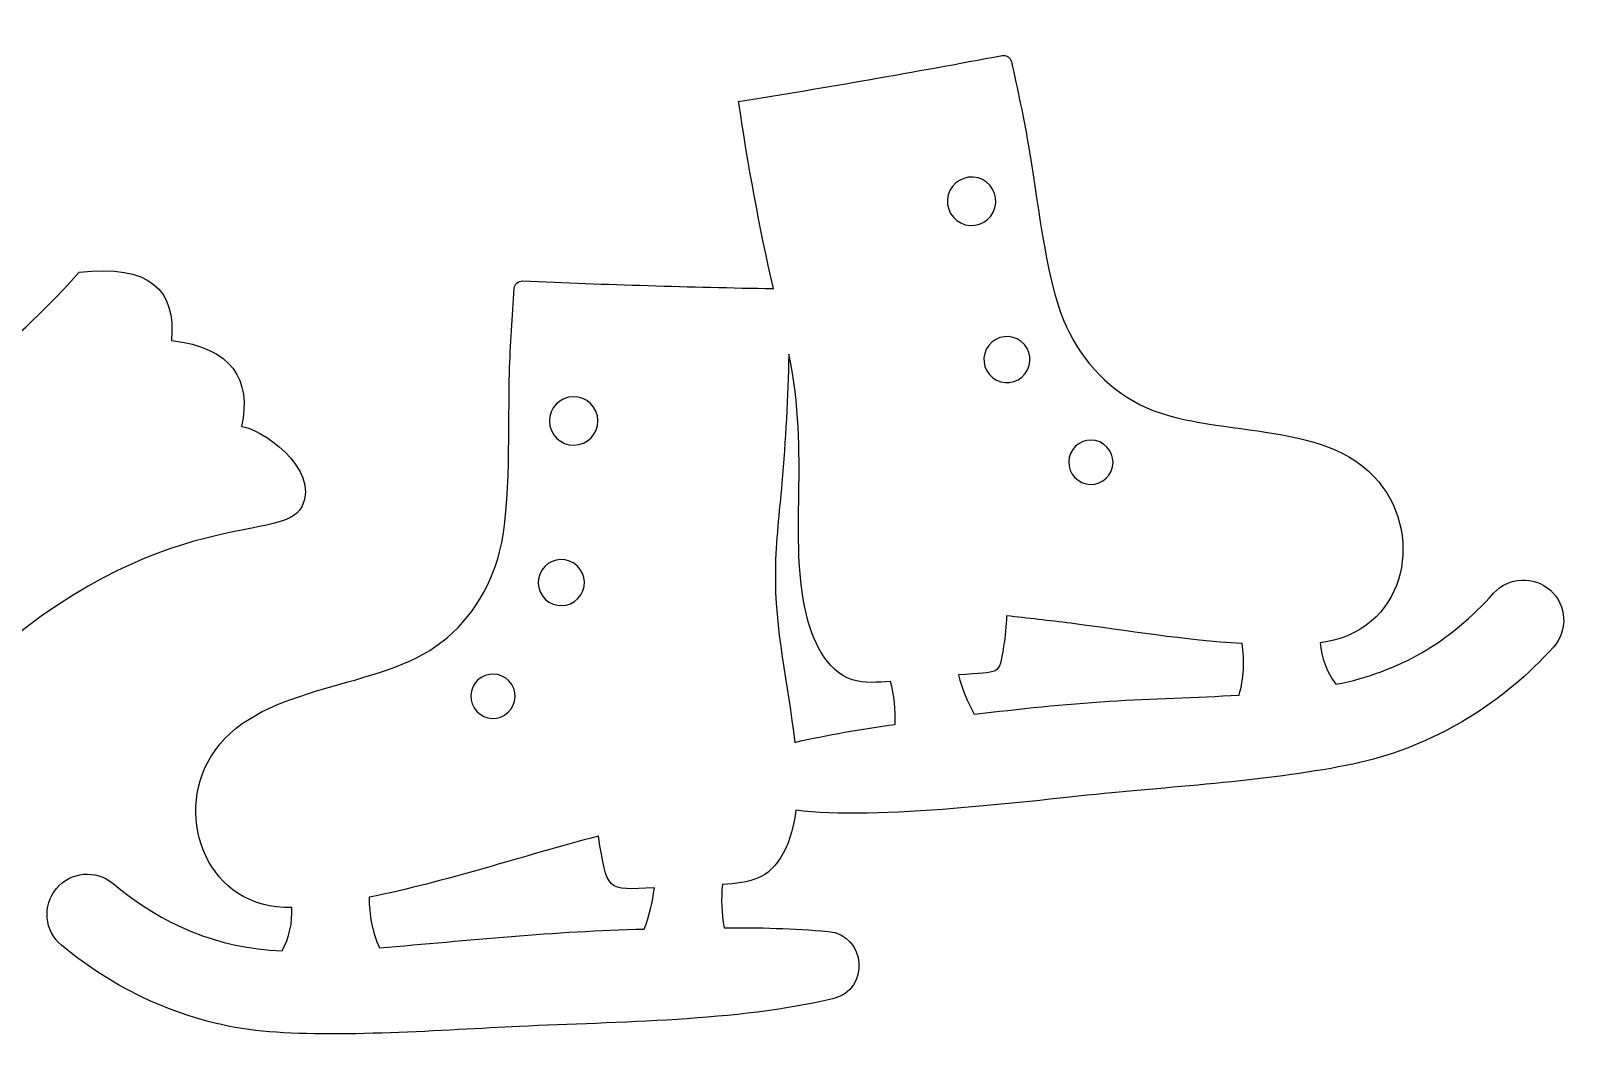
# Model space of a CAD drawing. Header units: centimetres. Extents: x -1 to 124, y -94 to 8.
# Drawn here: x 85.47 to 101.19, y -17.62 to -7.33 of the extents above; entities that cross this region are included whole.
import ezdxf

# ---------------------------------------------------------------- set-up
doc = ezdxf.new("R2010")
doc.units = ezdxf.units.CM
doc.header["$MEASUREMENT"] = 0
doc.layers.add('layer 1', color=7, linetype='Continuous')

msp = doc.modelspace()

# ---------------------------------------------------------------- linework, layer by layer
at = {"layer": 'layer 1', "color": 250}
for points, knots in [([(72.95117, -11.45234), (72.95117, -11.60527), (73.33714, -11.739), (73.91391, -11.81286), (73.91391, -11.81286), (74.31969, -13.07234), (75.3303, -17.58863), (78.91364, -17.57976), (78.91364, -17.57976), (81.72678, -17.5709), (82.70644, -16.00598), (84.69566, -14.05951), (84.69566, -14.05951), (86.68489, -12.11302), (88.0421, -12.59074), (88.24278, -12.19368), (88.24278, -12.19368), (88.44348, -11.7966), (87.79394, -11.37581), (87.62768, -11.37352), (87.62768, -11.37352), (87.72814, -10.88971), (87.5343, -10.57046), (86.91006, -10.49187), (86.91006, -10.49187), (86.95862, -9.98113), (86.69261, -9.71164), (85.96689, -9.79474), (85.96689, -9.79474), (85.36043, -10.48654), (84.61158, -11.08745), (83.69098, -11.57857), (83.69098, -11.57857), (83.06424, -11.86567), (82.46849, -12.04976), (81.92767, -12.05015), (81.92767, -12.05015), (82.4686, -11.67379), (83.36657, -11.32311), (82.99387, -10.88144), (82.99387, -10.88144), (83.70637, -10.36331), (85.01306, -9.86436), (84.3676, -9.30266), (84.3676, -9.30266), (84.77843, -8.79323), (85.78758, -8.0787), (85.10574, -7.70339), (85.10574, -7.70339), (84.42389, -7.32806), (81.46621, -7.85675), (80.26688, -8.62604), (80.26688, -8.62604), (79.06756, -9.39534), (78.71949, -9.88149), (78.03199, -10.96346), (78.03199, -10.96346), (77.97875, -10.96459), (77.92555, -10.9658), (77.87237, -10.96699), (77.87237, -10.96699), (77.71214, -10.08594), (76.91511, -9.41628), (75.956, -9.41628), (75.956, -9.41628), (74.95655, -9.41628), (74.13309, -10.14342), (74.0228, -11.07913), (74.0228, -11.07913), (73.3862, -11.14923), (72.95117, -11.29026), (72.95117, -11.45234)], [0, 0, 0, 0, 0.05263158, 0.05263158, 0.05263158, 0.05263158, 0.10526316, 0.10526316, 0.10526316, 0.10526316, 0.15789474, 0.15789474, 0.15789474, 0.15789474, 0.21052632, 0.21052632, 0.21052632, 0.21052632, 0.26315789, 0.26315789, 0.26315789, 0.26315789, 0.31578947, 0.31578947, 0.31578947, 0.31578947, 0.36842105, 0.36842105, 0.36842105, 0.36842105, 0.42105263, 0.42105263, 0.42105263, 0.42105263, 0.47368421, 0.47368421, 0.47368421, 0.47368421, 0.52631579, 0.52631579, 0.52631579, 0.52631579, 0.57894737, 0.57894737, 0.57894737, 0.57894737, 0.63157895, 0.63157895, 0.63157895, 0.63157895, 0.68421053, 0.68421053, 0.68421053, 0.68421053, 0.73684211, 0.73684211, 0.73684211, 0.73684211, 0.78947368, 0.78947368, 0.78947368, 0.78947368, 0.84210526, 0.84210526, 0.84210526, 0.84210526, 0.89473684, 0.89473684, 0.89473684, 0.89473684, 1, 1, 1, 1]), ([(99.2511, -11.93924), (98.69967, -11.26996), (97.53104, -11.51097), (96.81155, -11.14934), (96.81155, -11.14934), (96.45554, -10.9704), (96.18049, -10.65261), (96.02888, -10.28636), (96.02888, -10.28636), (95.84056, -9.83146), (95.75643, -8.98882), (95.66786, -8.48863), (95.66786, -8.48863), (95.61784, -8.20623), (95.55857, -7.92502), (95.49647, -7.6447), (95.49647, -7.6447), (95.48679, -7.60106), (95.44426, -7.57295), (95.40032, -7.58122), (95.40032, -7.58122), (94.5048, -7.74968), (93.60703, -7.90644), (92.70745, -8.05171), (92.70745, -8.05171), (92.80357, -8.69261), (92.91645, -9.3321), (93.06408, -9.96332), (93.06408, -9.96332), (92.2094, -9.94764), (91.3549, -9.92162), (90.50084, -9.8853), (90.50084, -9.8853), (90.45617, -9.8834), (90.41808, -9.91729), (90.41475, -9.96187), (90.41475, -9.96187), (90.3933, -10.2482), (90.37481, -10.53498), (90.36567, -10.82163), (90.36567, -10.82163), (90.34948, -11.32937), (90.38656, -12.17529), (90.26517, -12.65249), (90.26517, -12.65249), (90.16745, -13.03668), (89.94063, -13.39049), (89.61382, -13.61844), (89.61382, -13.61844), (88.95326, -14.07919), (87.76223, -14.0076), (87.31213, -14.74879), (87.31213, -14.74879), (86.93614, -15.36792), (87.27511, -16.30997), (88.14133, -16.28821), (88.14133, -16.28821), (88.14861, -16.44224), (88.11647, -16.59668), (88.04157, -16.7321), (88.04157, -16.7321), (87.37938, -16.70077), (86.82449, -16.46866), (86.31342, -16.04229), (86.31342, -16.04229), (86.1392, -15.89698), (85.88019, -15.92031), (85.73479, -16.09445), (85.73479, -16.09445), (85.58936, -16.26857), (85.61256, -16.52762), (85.78662, -16.67312), (85.78662, -16.67312), (86.36596, -17.15737), (87.08823, -17.47706), (87.8418, -17.55152), (87.8418, -17.55152), (88.57269, -17.62373), (89.71975, -17.53887), (90.46523, -17.50321), (90.46523, -17.50321), (91.47143, -17.45507), (92.69371, -17.45329), (93.67228, -17.22067), (93.67228, -17.22067), (94.05394, -17.12995), (94.01277, -16.56611), (93.62195, -16.53184), (93.62195, -16.53184), (93.26875, -16.50088), (92.91489, -16.49219), (92.56023, -16.49419), (92.56023, -16.49419), (92.53308, -16.34876), (92.52696, -16.1995), (92.54192, -16.05236), (92.54192, -16.05236), (92.82279, -16.032), (93.01154, -16.00878), (93.1633, -15.73294), (93.1633, -15.73294), (93.23887, -15.59557), (93.27437, -15.44484), (93.29187, -15.29238), (93.29187, -15.29238), (94.10379, -15.40557), (95.70299, -15.19457), (96.52385, -15.1159), (96.52385, -15.1159), (97.27936, -15.04349), (98.40056, -14.96815), (99.12727, -14.78893), (99.12727, -14.78893), (99.86249, -14.6076), (100.5317, -14.18797), (101.03589, -13.62594), (101.03589, -13.62594), (101.18737, -13.45705), (101.17335, -13.19737), (101.00455, -13.04578), (101.00455, -13.04578), (100.83573, -12.89421), (100.57603, -12.90812), (100.42436, -13.07683), (100.42436, -13.07683), (99.97955, -13.57187), (99.46335, -13.8808), (98.81249, -14.00644), (98.81249, -14.00644), (98.71901, -13.88313), (98.66513, -13.73483), (98.65032, -13.58135), (98.65032, -13.58135), (99.51245, -13.47902), (99.72414, -12.5134), (99.2511, -11.93924)], [0, 0, 0, 0, 0.02857143, 0.02857143, 0.02857143, 0.02857143, 0.05714286, 0.05714286, 0.05714286, 0.05714286, 0.08571429, 0.08571429, 0.08571429, 0.08571429, 0.11428571, 0.11428571, 0.11428571, 0.11428571, 0.14285714, 0.14285714, 0.14285714, 0.14285714, 0.17142857, 0.17142857, 0.17142857, 0.17142857, 0.2, 0.2, 0.2, 0.2, 0.22857143, 0.22857143, 0.22857143, 0.22857143, 0.25714286, 0.25714286, 0.25714286, 0.25714286, 0.28571429, 0.28571429, 0.28571429, 0.28571429, 0.31428571, 0.31428571, 0.31428571, 0.31428571, 0.34285714, 0.34285714, 0.34285714, 0.34285714, 0.37142857, 0.37142857, 0.37142857, 0.37142857, 0.4, 0.4, 0.4, 0.4, 0.42857143, 0.42857143, 0.42857143, 0.42857143, 0.45714286, 0.45714286, 0.45714286, 0.45714286, 0.48571429, 0.48571429, 0.48571429, 0.48571429, 0.51428571, 0.51428571, 0.51428571, 0.51428571, 0.54285714, 0.54285714, 0.54285714, 0.54285714, 0.57142857, 0.57142857, 0.57142857, 0.57142857, 0.6, 0.6, 0.6, 0.6, 0.62857143, 0.62857143, 0.62857143, 0.62857143, 0.65714286, 0.65714286, 0.65714286, 0.65714286, 0.68571429, 0.68571429, 0.68571429, 0.68571429, 0.71428571, 0.71428571, 0.71428571, 0.71428571, 0.74285714, 0.74285714, 0.74285714, 0.74285714, 0.77142857, 0.77142857, 0.77142857, 0.77142857, 0.8, 0.8, 0.8, 0.8, 0.82857143, 0.82857143, 0.82857143, 0.82857143, 0.85714286, 0.85714286, 0.85714286, 0.85714286, 0.88571429, 0.88571429, 0.88571429, 0.88571429, 0.91428571, 0.91428571, 0.91428571, 0.91428571, 0.94285714, 0.94285714, 0.94285714, 0.94285714, 1, 1, 1, 1]), ([(95.07283, -9.31812), (94.93629, -9.30913), (94.8329, -9.19113), (94.84193, -9.05459), (94.84193, -9.05459), (94.85093, -8.91805), (94.96892, -8.81465), (95.10546, -8.82365), (95.10546, -8.82365), (95.24201, -8.83265), (95.34539, -8.95065), (95.3364, -9.08719), (95.3364, -9.08719), (95.32737, -9.22374), (95.20938, -9.32713), (95.07283, -9.31812)], [0, 0, 0, 0, 0.2, 0.2, 0.2, 0.2, 0.4, 0.4, 0.4, 0.4, 0.6, 0.6, 0.6, 0.6, 1, 1, 1, 1]), ([(95.62844, -10.53477), (95.71314, -10.63334), (95.70186, -10.78188), (95.6033, -10.86655), (95.6033, -10.86655), (95.50473, -10.95124), (95.35614, -10.93996), (95.27149, -10.84139), (95.27149, -10.84139), (95.18679, -10.74282), (95.19807, -10.59427), (95.29664, -10.50958), (95.29664, -10.50958), (95.39523, -10.42492), (95.54379, -10.43617), (95.62844, -10.53477)], [0, 0, 0, 0, 0.2, 0.2, 0.2, 0.2, 0.4, 0.4, 0.4, 0.4, 0.6, 0.6, 0.6, 0.6, 1, 1, 1, 1]), ([(93.39722, -13.27872), (93.45765, -13.53483), (93.59334, -13.86902), (93.86814, -13.96), (93.86814, -13.96), (93.98925, -14.00009), (94.13443, -13.98558), (94.26121, -13.97661), (94.26121, -13.97661), (94.29701, -14.12009), (94.31233, -14.26873), (94.30617, -14.41652), (94.30617, -14.41652), (93.96191, -14.46421), (93.61974, -14.52179), (93.28136, -14.60064), (93.28136, -14.60064), (93.21378, -14.00208), (93.07317, -13.45351), (93.08319, -12.84144), (93.08319, -12.84144), (93.08807, -12.54381), (93.12324, -12.24756), (93.14975, -11.95081), (93.14975, -11.95081), (93.1889, -11.51248), (93.20916, -11.07311), (93.2215, -10.63353), (93.2215, -10.63353), (93.43929, -11.67588), (93.21615, -12.51202), (93.39722, -13.27872)], [0, 0, 0, 0, 0.11111111, 0.11111111, 0.11111111, 0.11111111, 0.22222222, 0.22222222, 0.22222222, 0.22222222, 0.33333333, 0.33333333, 0.33333333, 0.33333333, 0.44444444, 0.44444444, 0.44444444, 0.44444444, 0.55555556, 0.55555556, 0.55555556, 0.55555556, 0.66666667, 0.66666667, 0.66666667, 0.66666667, 0.77777778, 0.77777778, 0.77777778, 0.77777778, 1, 1, 1, 1]), ([(91.26399, -11.26378), (91.29242, -11.39765), (91.20693, -11.52919), (91.07307, -11.55762), (91.07307, -11.55762), (90.93922, -11.58604), (90.80766, -11.50059), (90.77924, -11.36673), (90.77924, -11.36673), (90.75082, -11.23287), (90.8363, -11.10132), (90.97016, -11.0729), (90.97016, -11.0729), (91.10402, -11.04448), (91.23557, -11.12993), (91.26399, -11.26378)], [0, 0, 0, 0, 0.2, 0.2, 0.2, 0.2, 0.4, 0.4, 0.4, 0.4, 0.6, 0.6, 0.6, 0.6, 1, 1, 1, 1]), ([(96.5152, -11.82838), (96.46498, -11.94283), (96.33144, -11.99493), (96.21696, -11.94471), (96.21696, -11.94471), (96.1025, -11.89449), (96.05041, -11.76095), (96.10064, -11.64649), (96.10064, -11.64649), (96.15085, -11.532), (96.28438, -11.47992), (96.39888, -11.53013), (96.39888, -11.53013), (96.51333, -11.58039), (96.56542, -11.71389), (96.5152, -11.82838)], [0, 0, 0, 0, 0.2, 0.2, 0.2, 0.2, 0.4, 0.4, 0.4, 0.4, 0.6, 0.6, 0.6, 0.6, 1, 1, 1, 1]), ([(91.09408, -13.09365), (91.02438, -13.20332), (90.87895, -13.23568), (90.76928, -13.16595), (90.76928, -13.16595), (90.65962, -13.09622), (90.62725, -12.95079), (90.69698, -12.84115), (90.69698, -12.84115), (90.76671, -12.73149), (90.91214, -12.69912), (91.02177, -12.76885), (91.02177, -12.76885), (91.13145, -12.83856), (91.16382, -12.98398), (91.09408, -13.09365)], [0, 0, 0, 0, 0.2, 0.2, 0.2, 0.2, 0.4, 0.4, 0.4, 0.4, 0.6, 0.6, 0.6, 0.6, 1, 1, 1, 1]), ([(95.44562, -13.30646), (95.66453, -13.33119), (95.88345, -13.35553), (96.102, -13.3834), (96.102, -13.3834), (96.685, -13.45771), (97.26556, -13.55755), (97.85282, -13.59068), (97.85282, -13.59068), (97.88066, -13.76556), (97.8714, -13.94608), (97.8229, -14.11667), (97.8229, -14.11667), (97.37967, -14.14372), (96.93717, -14.1521), (96.49525, -14.17962), (96.49525, -14.17962), (96.03513, -14.20828), (95.57558, -14.25768), (95.11654, -14.31319), (95.11654, -14.31319), (95.0467, -14.18637), (94.99224, -14.05113), (94.95457, -13.91137), (94.95457, -13.91137), (95.3928, -13.87197), (95.36255, -13.9331), (95.41618, -13.6191), (95.41618, -13.6191), (95.43382, -13.51579), (95.44362, -13.41109), (95.44562, -13.30646)], [0, 0, 0, 0, 0.11111111, 0.11111111, 0.11111111, 0.11111111, 0.22222222, 0.22222222, 0.22222222, 0.22222222, 0.33333333, 0.33333333, 0.33333333, 0.33333333, 0.44444444, 0.44444444, 0.44444444, 0.44444444, 0.55555556, 0.55555556, 0.55555556, 0.55555556, 0.66666667, 0.66666667, 0.66666667, 0.66666667, 0.77777778, 0.77777778, 0.77777778, 0.77777778, 1, 1, 1, 1]), ([(90.38846, -14.00895), (90.45453, -14.11505), (90.42205, -14.25466), (90.31591, -14.32071), (90.31591, -14.32071), (90.20978, -14.3868), (90.0702, -14.35431), (90.00414, -14.24818), (90.00414, -14.24818), (89.93806, -14.14204), (89.97055, -14.00246), (90.07668, -13.9364), (90.07668, -13.9364), (90.18282, -13.87033), (90.3224, -13.9028), (90.38846, -14.00895)], [0, 0, 0, 0, 0.2, 0.2, 0.2, 0.2, 0.4, 0.4, 0.4, 0.4, 0.6, 0.6, 0.6, 0.6, 1, 1, 1, 1]), ([(91.74342, -16.50769), (90.81208, -16.52911), (89.95781, -16.62381), (89.03676, -16.6998), (89.03676, -16.6998), (88.96439, -16.53788), (88.92942, -16.3606), (88.93201, -16.1835), (88.93201, -16.1835), (89.70924, -16.02606), (90.49893, -15.76111), (91.27389, -15.55829), (91.27389, -15.55829), (91.36647, -16.12279), (91.34912, -16.11352), (91.84634, -16.08686), (91.84634, -16.08686), (91.82898, -16.23087), (91.79458, -16.37198), (91.74342, -16.50769)], [0, 0, 0, 0, 0.16666667, 0.16666667, 0.16666667, 0.16666667, 0.33333333, 0.33333333, 0.33333333, 0.33333333, 0.5, 0.5, 0.5, 0.5, 0.66666667, 0.66666667, 0.66666667, 0.66666667, 1, 1, 1, 1])]:
    msp.add_open_spline(points, degree=3, knots=knots, dxfattribs=at)

doc.saveas('drawing.dxf')
